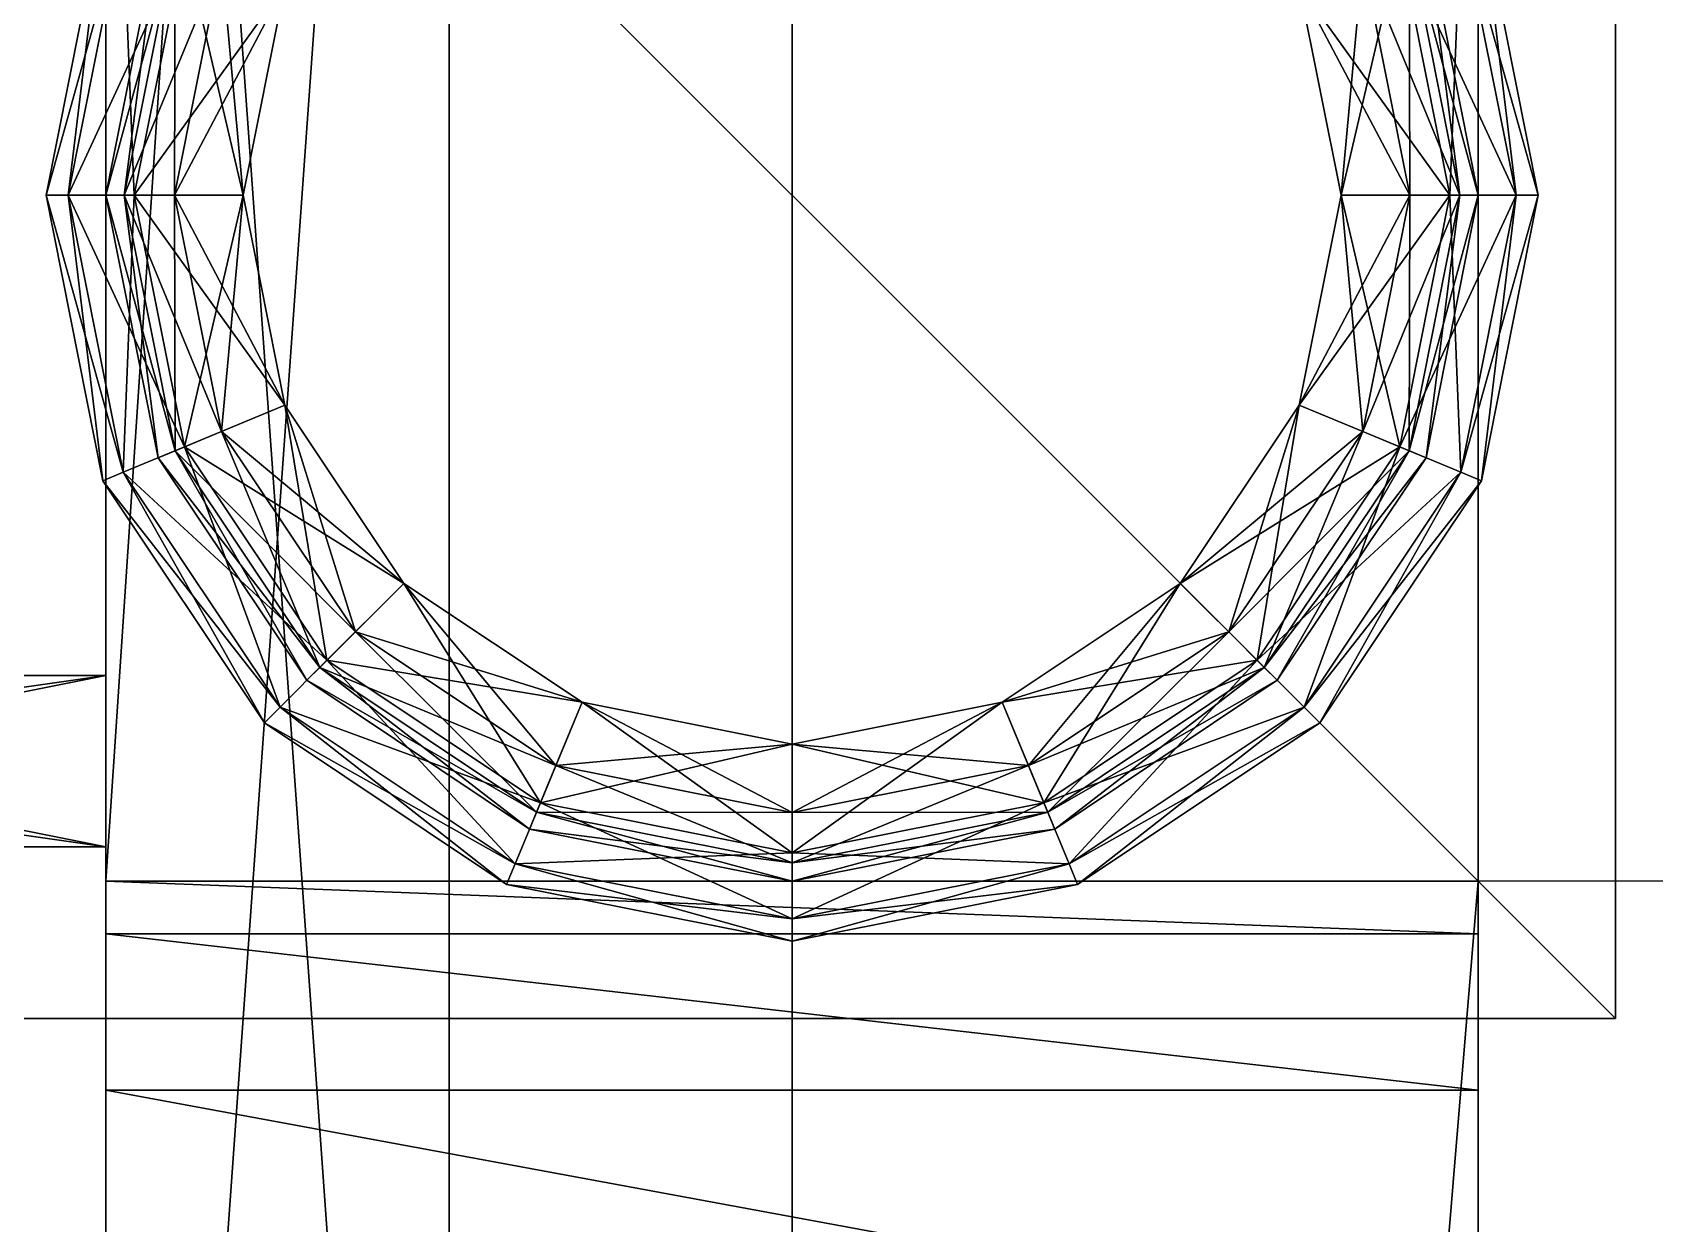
# Model space of a CAD drawing. Header units: metres. Extents: x -124 to 60, y -56 to 44.
# Drawn here: x 7.893 to 10.257, y -32.499 to -30.763 of the extents above; entities that cross this region are included whole.
import ezdxf

# ---------------------------------------------------------------- set-up
doc = ezdxf.new("R2010")
doc.units = ezdxf.units.M

msp = doc.modelspace()

# ---------------------------------------------------------------- linework, layer by layer
for points in [[(60, 44, 20), (10, 44, 20), (10, -56, 20)], [(10, -56, 20), (60, -56, 20), (60, 44, 20)], [(8, -32, 46), (8, 4, 46), (8, 4, 36)], [(8, 4, 36), (8, -32, 36), (8, -32, 46)], [(8, -32, 20), (8, -32, 24), (8, -2, 24)], [(8, -2, 24), (8, -2, 20), (8, -32, 20)], [(8, -32, 24), (10, -32, 24), (10, -2, 24)], [(10, -2, 24), (8, -2, 24), (8, -32, 24)], [(8, -36, 10), (8, -14, 10), (4, -14, 10)], [(4, -14, 10), (4, -36, 10), (8, -36, 10)], [(-13, -24, -6), (-13, -33, -6), (27, -33, -6)], [(27, -33, -6), (27, -24, -6), (-13, -24, -6)], [(20, -32, 10), (8, -32, 10), (8, -26, 10)], [(8, -26, 10), (20, -26, 10), (20, -32, 10)], [(8, -38, 20), (8, -28, 20), (8, -28, 17)], [(8, -28, 17), (8, -36, 17), (8, -38, 20)], [(8, -36, 14), (8, -28, 14), (8, -28, 11)], [(8, -28, 11), (8, -38, 11), (8, -36, 14)], [(8.5, -35, 17), (8, -35, 17), (8, -28, 17)], [(8, -28, 17), (8.5, -28, 17), (8.5, -35, 17)], [(8.5, -28, 14), (8, -28, 14), (8, -35, 14)], [(8, -35, 14), (8.5, -35, 14), (8.5, -28, 14)], [(8, -38, 10), (8, -38, 11), (8, -28, 11)], [(8, -28, 11), (8, -28, 10), (8, -38, 10)], [(19, -38, 20), (19, -28, 20), (9, -28, 20)], [(9, -28, 20), (9, -38, 20), (19, -38, 20)], [(9, -28, 11), (19, -28, 11), (19, -38, 11)], [(19, -38, 11), (9, -38, 11), (9, -28, 11)], [(10.2, -32.2, 24.2), (10.2, -29.8, 24.2), (7.8, -29.8, 24.2)], [(7.8, -29.8, 24.2), (7.8, -32.2, 24.2), (10.2, -32.2, 24.2)], [(7.8, -29.8, 24), (10.2, -29.8, 24), (10.2, -32.2, 24)], [(10.2, -32.2, 24), (7.8, -32.2, 24), (7.8, -29.8, 24)], [(10.2, -32.2, 28), (10.2, -29.8, 28), (7.8, -29.8, 28)], [(7.8, -29.8, 28), (7.8, -32.2, 28), (10.2, -32.2, 28)], [(7.8, -29.8, 27.8), (10.2, -29.8, 27.8), (10.2, -32.2, 27.8)], [(10.2, -32.2, 27.8), (7.8, -32.2, 27.8), (7.8, -29.8, 27.8)], [(10.2, -32.2, 24.2), (10.2, -32.2, 24), (10.2, -29.8, 24)], [(10.2, -29.8, 24), (10.2, -29.8, 24.2), (10.2, -32.2, 24.2)], [(10.2, -32.2, 28), (10.2, -32.2, 27.8), (10.2, -29.8, 27.8)], [(10.2, -29.8, 27.8), (10.2, -29.8, 28), (10.2, -32.2, 28)], [(8, -32, 28), (8, -32, 36), (8, -30, 36)], [(8, -30, 36), (8, -30, 28), (8, -32, 28)], [(7.94496, -31, 25.5218), (7.91264, -31, 26), (7.99541, -30.5839, 26)], [(8.02527, -30.5963, 26.4782), (7.99541, -30.5839, 26), (7.91264, -31, 26)], [(7.99541, -30.5839, 26), (8.02527, -30.5963, 25.5218), (7.94496, -31, 25.5218)], [(9.97473, -30.5963, 25.5218), (10.0046, -30.5839, 26), (10.0874, -31, 26)], [(10.0046, -30.5839, 26), (9.97473, -30.5963, 26.4782), (10.055, -31, 26.4782)], [(10.055, -31, 26.4782), (10.0874, -31, 26), (10.0046, -30.5839, 26)], [(7.91264, -31, 26), (7.94496, -31, 26.4782), (8.02527, -30.5963, 26.4782)], [(8.04133, -31, 25.0523), (7.94496, -31, 25.5218), (8.02527, -30.5963, 25.5218)], [(8.1143, -30.6331, 26.9477), (8.02527, -30.5963, 26.4782), (7.94496, -31, 26.4782)], [(8.02527, -30.5963, 25.5218), (8.1143, -30.6331, 25.0523), (8.04133, -31, 25.0523)], [(9.8857, -30.6331, 25.0523), (9.97473, -30.5963, 25.5218), (10.055, -31, 25.5218)], [(9.97473, -30.5963, 26.4782), (9.8857, -30.6331, 26.9477), (9.95867, -31, 26.9477)], [(9.95867, -31, 26.9477), (10.055, -31, 26.4782), (9.97473, -30.5963, 26.4782)], [(10.0874, -31, 26), (10.055, -31, 25.5218), (9.97473, -30.5963, 25.5218)], [(7.94496, -31, 26.4782), (8.04133, -31, 26.9477), (8.1143, -30.6331, 26.9477)], [(8.07612, -30.6173, 27.6), (8, -31, 27.6), (8.02679, -31, 27.7)], [(8, -31, 27.6), (8.07612, -30.6173, 27.6), (8.10088, -30.6276, 27.5)], [(8, -31, 24.4), (8.07612, -30.6173, 24.4), (8.10088, -30.6276, 24.3)], [(8.07612, -30.6173, 24.4), (8, -31, 24.4), (8.02679, -31, 24.5)], [(8.10088, -30.6276, 27.5), (8.02679, -31, 27.5), (8, -31, 27.6)], [(8.10088, -30.6276, 24.3), (8.02679, -31, 24.3), (8, -31, 24.4)], [(8.02679, -31, 27.7), (8.10088, -30.6276, 27.7), (8.07612, -30.6173, 27.6)], [(8.02679, -31, 24.5), (8.10088, -30.6276, 24.5), (8.07612, -30.6173, 24.4)], [(8.10088, -30.6276, 27.7), (8.02679, -31, 27.7), (8.1, -31, 27.7732)], [(8.02679, -31, 27.5), (8.10088, -30.6276, 27.5), (8.16851, -30.6556, 27.4268)], [(8.02679, -31, 24.3), (8.10088, -30.6276, 24.3), (8.16851, -30.6556, 24.2268)], [(8.10088, -30.6276, 24.5), (8.02679, -31, 24.5), (8.1, -31, 24.5732)], [(8.2, -31, 24.6), (8.04133, -31, 25.0523), (8.1143, -30.6331, 25.0523)], [(8.2609, -30.6939, 27.4), (8.1143, -30.6331, 26.9477), (8.04133, -31, 26.9477)], [(8.1, -31, 27.7732), (8.16851, -30.6556, 27.7732), (8.10088, -30.6276, 27.7)], [(8.1, -31, 24.5732), (8.16851, -30.6556, 24.5732), (8.10088, -30.6276, 24.5)], [(8.1143, -30.6331, 25.0523), (8.2609, -30.6939, 24.6), (8.2, -31, 24.6)], [(9.7391, -30.6939, 24.6), (9.8857, -30.6331, 25.0523), (9.95867, -31, 25.0523)], [(9.8857, -30.6331, 26.9477), (9.7391, -30.6939, 27.4), (9.8, -31, 27.4)], [(9.8, -31, 27.4), (9.95867, -31, 26.9477), (9.8857, -30.6331, 26.9477)], [(9.97321, -31, 27.7), (9.89912, -30.6276, 27.7), (9.83149, -30.6556, 27.7732)], [(9.9, -31, 27.4268), (9.83149, -30.6556, 27.4268), (9.89912, -30.6276, 27.5)], [(9.9, -31, 24.2268), (9.83149, -30.6556, 24.2268), (9.89912, -30.6276, 24.3)], [(9.97321, -31, 24.5), (9.89912, -30.6276, 24.5), (9.83149, -30.6556, 24.5732)], [(10.055, -31, 25.5218), (9.95867, -31, 25.0523), (9.8857, -30.6331, 25.0523)], [(10, -31, 27.6), (9.92388, -30.6173, 27.6), (9.89912, -30.6276, 27.7)], [(9.97321, -31, 27.5), (9.89912, -30.6276, 27.5), (9.92388, -30.6173, 27.6)], [(9.97321, -31, 24.3), (9.89912, -30.6276, 24.3), (9.92388, -30.6173, 24.4)], [(10, -31, 24.4), (9.92388, -30.6173, 24.4), (9.89912, -30.6276, 24.5)], [(9.89912, -30.6276, 27.7), (9.97321, -31, 27.7), (10, -31, 27.6)], [(9.89912, -30.6276, 27.5), (9.97321, -31, 27.5), (9.9, -31, 27.4268)], [(9.89912, -30.6276, 24.3), (9.97321, -31, 24.3), (9.9, -31, 24.2268)], [(9.89912, -30.6276, 24.5), (9.97321, -31, 24.5), (10, -31, 24.4)], [(9.92388, -30.6173, 27.6), (10, -31, 27.6), (9.97321, -31, 27.5)], [(9.92388, -30.6173, 24.4), (10, -31, 24.4), (9.97321, -31, 24.3)], [(8.16851, -30.6556, 27.4268), (8.1, -31, 27.4268), (8.02679, -31, 27.5)], [(8.16851, -30.6556, 24.2268), (8.1, -31, 24.2268), (8.02679, -31, 24.3)], [(8.16851, -30.6556, 27.7732), (8.1, -31, 27.7732), (8.2, -31, 27.8)], [(8.1, -31, 27.4268), (8.16851, -30.6556, 27.4268), (8.2609, -30.6939, 27.4)], [(8.1, -31, 24.2268), (8.16851, -30.6556, 24.2268), (8.2609, -30.6939, 24.2)], [(8.16851, -30.6556, 24.5732), (8.1, -31, 24.5732), (8.2, -31, 24.6)], [(8.2, -31, 27.8), (8.2609, -30.6939, 27.8), (8.16851, -30.6556, 27.7732)], [(8.2, -31, 24.6), (8.2609, -30.6939, 24.6), (8.16851, -30.6556, 24.5732)], [(9.9, -31, 27.7732), (9.83149, -30.6556, 27.7732), (9.7391, -30.6939, 27.8)], [(9.8, -31, 27.4), (9.7391, -30.6939, 27.4), (9.83149, -30.6556, 27.4268)], [(9.8, -31, 24.2), (9.7391, -30.6939, 24.2), (9.83149, -30.6556, 24.2268)], [(9.9, -31, 24.5732), (9.83149, -30.6556, 24.5732), (9.7391, -30.6939, 24.6)], [(9.83149, -30.6556, 27.4268), (9.9, -31, 27.4268), (9.8, -31, 27.4)], [(9.83149, -30.6556, 24.2268), (9.9, -31, 24.2268), (9.8, -31, 24.2)], [(9.83149, -30.6556, 27.7732), (9.9, -31, 27.7732), (9.97321, -31, 27.7)], [(9.83149, -30.6556, 24.5732), (9.9, -31, 24.5732), (9.97321, -31, 24.5)], [(8.04133, -31, 26.9477), (8.2, -31, 27.4), (8.2609, -30.6939, 27.4)], [(8.2609, -30.6939, 27.4), (8.2, -31, 27.4), (8.1, -31, 27.4268)], [(8.2609, -30.6939, 24.2), (8.2, -31, 24.2), (8.1, -31, 24.2268)], [(9.7391, -30.6939, 27.8), (9.8, -31, 27.8), (9.9, -31, 27.7732)], [(9.95867, -31, 25.0523), (9.8, -31, 24.6), (9.7391, -30.6939, 24.6)], [(9.7391, -30.6939, 24.6), (9.8, -31, 24.6), (9.9, -31, 24.5732)], [(8.02527, -31.4037, 25.5218), (7.99541, -31.4161, 26), (7.91264, -31, 26)], [(7.91264, -31, 26), (7.94496, -31, 25.5218), (8.02527, -31.4037, 25.5218)], [(7.94496, -31, 26.4782), (7.91264, -31, 26), (7.99541, -31.4161, 26)], [(8.1143, -31.3669, 25.0523), (8.02527, -31.4037, 25.5218), (7.94496, -31, 25.5218)], [(7.94496, -31, 25.5218), (8.04133, -31, 25.0523), (8.1143, -31.3669, 25.0523)], [(7.99541, -31.4161, 26), (8.02527, -31.4037, 26.4782), (7.94496, -31, 26.4782)], [(8.04133, -31, 26.9477), (7.94496, -31, 26.4782), (8.02527, -31.4037, 26.4782)], [(8, -31, 27.6), (8.07612, -31.3827, 27.6), (8.10088, -31.3724, 27.7)], [(8.10088, -31.3724, 27.7), (8.02679, -31, 27.7), (8, -31, 27.6)], [(8.07612, -31.3827, 27.6), (8, -31, 27.6), (8.02679, -31, 27.5)], [(8.07612, -31.3827, 24.4), (8, -31, 24.4), (8.02679, -31, 24.3)], [(8.10088, -31.3724, 24.5), (8.02679, -31, 24.5), (8, -31, 24.4)], [(8, -31, 24.4), (8.07612, -31.3827, 24.4), (8.10088, -31.3724, 24.5)], [(8.02527, -31.4037, 26.4782), (8.1143, -31.3669, 26.9477), (8.04133, -31, 26.9477)], [(8.02679, -31, 27.7), (8.10088, -31.3724, 27.7), (8.16851, -31.3444, 27.7732)], [(8.16851, -31.3444, 27.7732), (8.1, -31, 27.7732), (8.02679, -31, 27.7)], [(8.02679, -31, 27.5), (8.10088, -31.3724, 27.5), (8.07612, -31.3827, 27.6)], [(8.10088, -31.3724, 27.5), (8.02679, -31, 27.5), (8.1, -31, 27.4268)], [(8.10088, -31.3724, 24.3), (8.02679, -31, 24.3), (8.1, -31, 24.2268)], [(8.02679, -31, 24.3), (8.10088, -31.3724, 24.3), (8.07612, -31.3827, 24.4)], [(8.16851, -31.3444, 24.5732), (8.1, -31, 24.5732), (8.02679, -31, 24.5)], [(8.02679, -31, 24.5), (8.10088, -31.3724, 24.5), (8.16851, -31.3444, 24.5732)], [(8.2609, -31.3061, 24.6), (8.1143, -31.3669, 25.0523), (8.04133, -31, 25.0523)], [(8.04133, -31, 25.0523), (8.2, -31, 24.6), (8.2609, -31.3061, 24.6)], [(8.2, -31, 27.4), (8.04133, -31, 26.9477), (8.1143, -31.3669, 26.9477)], [(8.1, -31, 27.7732), (8.16851, -31.3444, 27.7732), (8.2609, -31.3061, 27.8)], [(8.2609, -31.3061, 27.8), (8.2, -31, 27.8), (8.1, -31, 27.7732)], [(8.1, -31, 27.4268), (8.16851, -31.3444, 27.4268), (8.10088, -31.3724, 27.5)], [(8.16851, -31.3444, 27.4268), (8.1, -31, 27.4268), (8.2, -31, 27.4)], [(8.16851, -31.3444, 24.2268), (8.1, -31, 24.2268), (8.2, -31, 24.2)], [(8.1, -31, 24.2268), (8.16851, -31.3444, 24.2268), (8.10088, -31.3724, 24.3)], [(8.2609, -31.3061, 24.6), (8.2, -31, 24.6), (8.1, -31, 24.5732)], [(8.1, -31, 24.5732), (8.16851, -31.3444, 24.5732), (8.2609, -31.3061, 24.6)], [(8.1143, -31.3669, 26.9477), (8.2609, -31.3061, 27.4), (8.2, -31, 27.4)], [(8.2, -31, 27.4), (8.2609, -31.3061, 27.4), (8.16851, -31.3444, 27.4268)], [(8.2, -31, 24.2), (8.2609, -31.3061, 24.2), (8.16851, -31.3444, 24.2268)], [(9.8, -31, 27.8), (9.7391, -31.3061, 27.8), (9.83149, -31.3444, 27.7732)], [(9.7391, -31.3061, 27.4), (9.8, -31, 27.4), (9.9, -31, 27.4268)], [(9.9, -31, 27.4268), (9.83149, -31.3444, 27.4268), (9.7391, -31.3061, 27.4)], [(9.8857, -31.3669, 25.0523), (9.7391, -31.3061, 24.6), (9.8, -31, 24.6)], [(9.95867, -31, 26.9477), (9.8, -31, 27.4), (9.7391, -31.3061, 27.4)], [(9.7391, -31.3061, 27.4), (9.8857, -31.3669, 26.9477), (9.95867, -31, 26.9477)], [(9.9, -31, 24.2268), (9.83149, -31.3444, 24.2268), (9.7391, -31.3061, 24.2)], [(9.7391, -31.3061, 24.2), (9.8, -31, 24.2), (9.9, -31, 24.2268)], [(9.8, -31, 24.6), (9.7391, -31.3061, 24.6), (9.83149, -31.3444, 24.5732)], [(9.83149, -31.3444, 27.7732), (9.9, -31, 27.7732), (9.8, -31, 27.8)], [(9.8, -31, 24.6), (9.95867, -31, 25.0523), (9.8857, -31.3669, 25.0523)], [(9.83149, -31.3444, 24.5732), (9.9, -31, 24.5732), (9.8, -31, 24.6)], [(9.9, -31, 27.7732), (9.83149, -31.3444, 27.7732), (9.89912, -31.3724, 27.7)], [(9.83149, -31.3444, 27.4268), (9.9, -31, 27.4268), (9.97321, -31, 27.5)], [(9.97321, -31, 27.5), (9.89912, -31.3724, 27.5), (9.83149, -31.3444, 27.4268)], [(9.97321, -31, 24.3), (9.89912, -31.3724, 24.3), (9.83149, -31.3444, 24.2268)], [(9.83149, -31.3444, 24.2268), (9.9, -31, 24.2268), (9.97321, -31, 24.3)], [(9.9, -31, 24.5732), (9.83149, -31.3444, 24.5732), (9.89912, -31.3724, 24.5)], [(9.97473, -31.4037, 25.5218), (9.8857, -31.3669, 25.0523), (9.95867, -31, 25.0523)], [(10.055, -31, 26.4782), (9.95867, -31, 26.9477), (9.8857, -31.3669, 26.9477)], [(9.8857, -31.3669, 26.9477), (9.97473, -31.4037, 26.4782), (10.055, -31, 26.4782)], [(9.89912, -31.3724, 27.7), (9.97321, -31, 27.7), (9.9, -31, 27.7732)], [(9.97321, -31, 27.7), (9.89912, -31.3724, 27.7), (9.92388, -31.3827, 27.6)], [(9.89912, -31.3724, 27.5), (9.97321, -31, 27.5), (10, -31, 27.6)], [(10, -31, 27.6), (9.92388, -31.3827, 27.6), (9.89912, -31.3724, 27.5)], [(10, -31, 24.4), (9.92388, -31.3827, 24.4), (9.89912, -31.3724, 24.3)], [(9.89912, -31.3724, 24.3), (9.97321, -31, 24.3), (10, -31, 24.4)], [(9.97321, -31, 24.5), (9.89912, -31.3724, 24.5), (9.92388, -31.3827, 24.4)], [(9.89912, -31.3724, 24.5), (9.97321, -31, 24.5), (9.9, -31, 24.5732)], [(9.92388, -31.3827, 27.6), (10, -31, 27.6), (9.97321, -31, 27.7)], [(9.92388, -31.3827, 24.4), (10, -31, 24.4), (9.97321, -31, 24.5)], [(9.95867, -31, 25.0523), (10.055, -31, 25.5218), (9.97473, -31.4037, 25.5218)], [(10.0046, -31.4161, 26), (9.97473, -31.4037, 25.5218), (10.055, -31, 25.5218)], [(10.0874, -31, 26), (10.055, -31, 26.4782), (9.97473, -31.4037, 26.4782)], [(9.97473, -31.4037, 26.4782), (10.0046, -31.4161, 26), (10.0874, -31, 26)], [(10.055, -31, 25.5218), (10.0874, -31, 26), (10.0046, -31.4161, 26)], [(8.1143, -31.3669, 25.0523), (8.2609, -31.3061, 24.6), (8.43431, -31.5657, 24.6)], [(8.2609, -31.3061, 27.4), (8.1143, -31.3669, 26.9477), (8.32212, -31.6779, 26.9477)], [(8.43431, -31.5657, 27.8), (8.2609, -31.3061, 27.8), (8.16851, -31.3444, 27.7732)], [(8.3636, -31.6364, 27.4268), (8.16851, -31.3444, 27.4268), (8.2609, -31.3061, 27.4)], [(8.3636, -31.6364, 24.2268), (8.16851, -31.3444, 24.2268), (8.2609, -31.3061, 24.2)], [(8.43431, -31.5657, 24.6), (8.2609, -31.3061, 24.6), (8.16851, -31.3444, 24.5732)], [(8.2609, -31.3061, 27.4), (8.43431, -31.5657, 27.4), (8.3636, -31.6364, 27.4268)], [(8.32212, -31.6779, 26.9477), (8.43431, -31.5657, 27.4), (8.2609, -31.3061, 27.4)], [(8.2609, -31.3061, 24.2), (8.43431, -31.5657, 24.2), (8.3636, -31.6364, 24.2268)], [(9.7391, -31.3061, 27.8), (9.56569, -31.5657, 27.8), (9.6364, -31.6364, 27.7732)], [(9.56569, -31.5657, 27.4), (9.7391, -31.3061, 27.4), (9.83149, -31.3444, 27.4268)], [(9.67788, -31.6779, 25.0523), (9.56569, -31.5657, 24.6), (9.7391, -31.3061, 24.6)], [(9.8857, -31.3669, 26.9477), (9.7391, -31.3061, 27.4), (9.56569, -31.5657, 27.4)], [(9.56569, -31.5657, 24.2), (9.7391, -31.3061, 24.2), (9.83149, -31.3444, 24.2268)], [(9.7391, -31.3061, 24.6), (9.56569, -31.5657, 24.6), (9.6364, -31.6364, 24.5732)], [(9.6364, -31.6364, 27.7732), (9.83149, -31.3444, 27.7732), (9.7391, -31.3061, 27.8)], [(9.6364, -31.6364, 24.5732), (9.83149, -31.3444, 24.5732), (9.7391, -31.3061, 24.6)], [(9.7391, -31.3061, 24.6), (9.8857, -31.3669, 25.0523), (9.67788, -31.6779, 25.0523)], [(8.3636, -31.6364, 27.7732), (8.16851, -31.3444, 27.7732), (8.10088, -31.3724, 27.7)], [(8.31184, -31.6882, 27.5), (8.10088, -31.3724, 27.5), (8.16851, -31.3444, 27.4268)], [(8.31184, -31.6882, 24.3), (8.10088, -31.3724, 24.3), (8.16851, -31.3444, 24.2268)], [(8.3636, -31.6364, 24.5732), (8.16851, -31.3444, 24.5732), (8.10088, -31.3724, 24.5)], [(8.16851, -31.3444, 27.7732), (8.3636, -31.6364, 27.7732), (8.43431, -31.5657, 27.8)], [(8.16851, -31.3444, 27.4268), (8.3636, -31.6364, 27.4268), (8.31184, -31.6882, 27.5)], [(8.16851, -31.3444, 24.2268), (8.3636, -31.6364, 24.2268), (8.31184, -31.6882, 24.3)], [(8.16851, -31.3444, 24.5732), (8.3636, -31.6364, 24.5732), (8.43431, -31.5657, 24.6)], [(9.83149, -31.3444, 27.4268), (9.6364, -31.6364, 27.4268), (9.56569, -31.5657, 27.4)], [(9.83149, -31.3444, 24.2268), (9.6364, -31.6364, 24.2268), (9.56569, -31.5657, 24.2)], [(9.83149, -31.3444, 27.7732), (9.6364, -31.6364, 27.7732), (9.68816, -31.6882, 27.7)], [(9.6364, -31.6364, 27.4268), (9.83149, -31.3444, 27.4268), (9.89912, -31.3724, 27.5)], [(9.6364, -31.6364, 24.2268), (9.83149, -31.3444, 24.2268), (9.89912, -31.3724, 24.3)], [(9.83149, -31.3444, 24.5732), (9.6364, -31.6364, 24.5732), (9.68816, -31.6882, 24.5)], [(9.68816, -31.6882, 27.7), (9.89912, -31.3724, 27.7), (9.83149, -31.3444, 27.7732)], [(9.68816, -31.6882, 24.5), (9.89912, -31.3724, 24.5), (9.83149, -31.3444, 24.5732)], [(8.02527, -31.4037, 25.5218), (8.1143, -31.3669, 25.0523), (8.32212, -31.6779, 25.0523)], [(8.1143, -31.3669, 26.9477), (8.02527, -31.4037, 26.4782), (8.25397, -31.746, 26.4782)], [(8.43431, -31.5657, 24.6), (8.32212, -31.6779, 25.0523), (8.1143, -31.3669, 25.0523)], [(8.25397, -31.746, 26.4782), (8.32212, -31.6779, 26.9477), (8.1143, -31.3669, 26.9477)], [(9.56569, -31.5657, 27.4), (9.67788, -31.6779, 26.9477), (9.8857, -31.3669, 26.9477)], [(9.74603, -31.746, 25.5218), (9.67788, -31.6779, 25.0523), (9.8857, -31.3669, 25.0523)], [(9.97473, -31.4037, 26.4782), (9.8857, -31.3669, 26.9477), (9.67788, -31.6779, 26.9477)], [(9.8857, -31.3669, 25.0523), (9.97473, -31.4037, 25.5218), (9.74603, -31.746, 25.5218)], [(8.31184, -31.6882, 27.7), (8.10088, -31.3724, 27.7), (8.07612, -31.3827, 27.6)], [(8.29289, -31.7071, 27.6), (8.07612, -31.3827, 27.6), (8.10088, -31.3724, 27.5)], [(8.29289, -31.7071, 24.4), (8.07612, -31.3827, 24.4), (8.10088, -31.3724, 24.3)], [(8.31184, -31.6882, 24.5), (8.10088, -31.3724, 24.5), (8.07612, -31.3827, 24.4)], [(8.07612, -31.3827, 27.6), (8.29289, -31.7071, 27.6), (8.31184, -31.6882, 27.7)], [(8.07612, -31.3827, 24.4), (8.29289, -31.7071, 24.4), (8.31184, -31.6882, 24.5)], [(8.10088, -31.3724, 27.7), (8.31184, -31.6882, 27.7), (8.3636, -31.6364, 27.7732)], [(8.10088, -31.3724, 27.5), (8.31184, -31.6882, 27.5), (8.29289, -31.7071, 27.6)], [(8.10088, -31.3724, 24.3), (8.31184, -31.6882, 24.3), (8.29289, -31.7071, 24.4)], [(8.10088, -31.3724, 24.5), (8.31184, -31.6882, 24.5), (8.3636, -31.6364, 24.5732)], [(9.89912, -31.3724, 27.5), (9.68816, -31.6882, 27.5), (9.6364, -31.6364, 27.4268)], [(9.89912, -31.3724, 24.3), (9.68816, -31.6882, 24.3), (9.6364, -31.6364, 24.2268)], [(9.89912, -31.3724, 27.7), (9.68816, -31.6882, 27.7), (9.70711, -31.7071, 27.6)], [(9.68816, -31.6882, 27.5), (9.89912, -31.3724, 27.5), (9.92388, -31.3827, 27.6)], [(9.68816, -31.6882, 24.3), (9.89912, -31.3724, 24.3), (9.92388, -31.3827, 24.4)], [(9.89912, -31.3724, 24.5), (9.68816, -31.6882, 24.5), (9.70711, -31.7071, 24.4)], [(9.92388, -31.3827, 27.6), (9.70711, -31.7071, 27.6), (9.68816, -31.6882, 27.5)], [(9.92388, -31.3827, 24.4), (9.70711, -31.7071, 24.4), (9.68816, -31.6882, 24.3)], [(9.70711, -31.7071, 27.6), (9.92388, -31.3827, 27.6), (9.89912, -31.3724, 27.7)], [(9.70711, -31.7071, 24.4), (9.92388, -31.3827, 24.4), (9.89912, -31.3724, 24.5)], [(7.99541, -31.4161, 26), (8.02527, -31.4037, 25.5218), (8.25397, -31.746, 25.5218)], [(8.02527, -31.4037, 26.4782), (7.99541, -31.4161, 26), (8.23112, -31.7689, 26)], [(8.25397, -31.746, 25.5218), (8.23112, -31.7689, 26), (7.99541, -31.4161, 26)], [(8.32212, -31.6779, 25.0523), (8.25397, -31.746, 25.5218), (8.02527, -31.4037, 25.5218)], [(8.23112, -31.7689, 26), (8.25397, -31.746, 26.4782), (8.02527, -31.4037, 26.4782)], [(9.67788, -31.6779, 26.9477), (9.74603, -31.746, 26.4782), (9.97473, -31.4037, 26.4782)], [(9.76888, -31.7689, 26), (9.74603, -31.746, 25.5218), (9.97473, -31.4037, 25.5218)], [(10.0046, -31.4161, 26), (9.97473, -31.4037, 26.4782), (9.74603, -31.746, 26.4782)], [(9.74603, -31.746, 26.4782), (9.76888, -31.7689, 26), (10.0046, -31.4161, 26)], [(9.97473, -31.4037, 25.5218), (10.0046, -31.4161, 26), (9.76888, -31.7689, 26)], [(8.32212, -31.6779, 25.0523), (8.43431, -31.5657, 24.6), (8.69385, -31.7391, 24.6)], [(8.43431, -31.5657, 27.4), (8.32212, -31.6779, 26.9477), (8.63313, -31.8857, 26.9477)], [(8.69385, -31.7391, 27.8), (8.43431, -31.5657, 27.8), (8.3636, -31.6364, 27.7732)], [(8.65559, -31.8315, 27.4268), (8.3636, -31.6364, 27.4268), (8.43431, -31.5657, 27.4)], [(8.65559, -31.8315, 24.2268), (8.3636, -31.6364, 24.2268), (8.43431, -31.5657, 24.2)], [(8.69385, -31.7391, 24.6), (8.43431, -31.5657, 24.6), (8.3636, -31.6364, 24.5732)], [(8.43431, -31.5657, 27.4), (8.69385, -31.7391, 27.4), (8.65559, -31.8315, 27.4268)], [(8.63313, -31.8857, 26.9477), (8.69385, -31.7391, 27.4), (8.43431, -31.5657, 27.4)], [(8.43431, -31.5657, 24.2), (8.69385, -31.7391, 24.2), (8.65559, -31.8315, 24.2268)], [(9.56569, -31.5657, 27.8), (9.30615, -31.7391, 27.8), (9.34441, -31.8315, 27.7732)], [(9.30615, -31.7391, 27.4), (9.56569, -31.5657, 27.4), (9.6364, -31.6364, 27.4268)], [(9.36687, -31.8857, 25.0523), (9.30615, -31.7391, 24.6), (9.56569, -31.5657, 24.6)], [(9.67788, -31.6779, 26.9477), (9.56569, -31.5657, 27.4), (9.30615, -31.7391, 27.4)], [(9.30615, -31.7391, 24.2), (9.56569, -31.5657, 24.2), (9.6364, -31.6364, 24.2268)], [(9.56569, -31.5657, 24.6), (9.30615, -31.7391, 24.6), (9.34441, -31.8315, 24.5732)], [(9.34441, -31.8315, 27.7732), (9.6364, -31.6364, 27.7732), (9.56569, -31.5657, 27.8)], [(9.34441, -31.8315, 24.5732), (9.6364, -31.6364, 24.5732), (9.56569, -31.5657, 24.6)], [(9.56569, -31.5657, 24.6), (9.67788, -31.6779, 25.0523), (9.36687, -31.8857, 25.0523)], [(8.65559, -31.8315, 27.7732), (8.3636, -31.6364, 27.7732), (8.31184, -31.6882, 27.7)], [(8.62757, -31.8991, 27.5), (8.31184, -31.6882, 27.5), (8.3636, -31.6364, 27.4268)], [(8.62757, -31.8991, 24.3), (8.31184, -31.6882, 24.3), (8.3636, -31.6364, 24.2268)], [(8.65559, -31.8315, 24.5732), (8.3636, -31.6364, 24.5732), (8.31184, -31.6882, 24.5)], [(8.3636, -31.6364, 27.7732), (8.65559, -31.8315, 27.7732), (8.69385, -31.7391, 27.8)], [(8.3636, -31.6364, 27.4268), (8.65559, -31.8315, 27.4268), (8.62757, -31.8991, 27.5)], [(8.3636, -31.6364, 24.2268), (8.65559, -31.8315, 24.2268), (8.62757, -31.8991, 24.3)], [(8.3636, -31.6364, 24.5732), (8.65559, -31.8315, 24.5732), (8.69385, -31.7391, 24.6)], [(9.6364, -31.6364, 27.4268), (9.34441, -31.8315, 27.4268), (9.30615, -31.7391, 27.4)], [(9.6364, -31.6364, 24.2268), (9.34441, -31.8315, 24.2268), (9.30615, -31.7391, 24.2)], [(9.6364, -31.6364, 27.7732), (9.34441, -31.8315, 27.7732), (9.37243, -31.8991, 27.7)], [(9.34441, -31.8315, 27.4268), (9.6364, -31.6364, 27.4268), (9.68816, -31.6882, 27.5)], [(9.34441, -31.8315, 24.2268), (9.6364, -31.6364, 24.2268), (9.68816, -31.6882, 24.3)], [(9.6364, -31.6364, 24.5732), (9.34441, -31.8315, 24.5732), (9.37243, -31.8991, 24.5)], [(9.37243, -31.8991, 27.7), (9.68816, -31.6882, 27.7), (9.6364, -31.6364, 27.7732)], [(9.37243, -31.8991, 24.5), (9.68816, -31.6882, 24.5), (9.6364, -31.6364, 24.5732)], [(6.25, -31.7, 13.25), (8, -31.7, 13.25), (8, -31.95, 13.25)], [(8, -31.7, 13.25), (6.25, -31.7, 13.25), (6.75, -31.7, 13.75)], [(8, -31.95, 13.25), (6.25, -31.95, 13.25), (6.25, -31.7, 13.25)], [(8, -31.7, 17.25), (6.75, -31.7, 17.25), (6.25, -31.7, 17.75)], [(8, -31.7, 17.75), (6.25, -31.7, 17.75), (6.25, -31.95, 17.75)], [(6.25, -31.7, 17.75), (8, -31.7, 17.75), (8, -31.7, 17.25)], [(6.25, -31.95, 17.75), (8, -31.95, 17.75), (8, -31.7, 17.75)], [(6.75, -31.7, 13.75), (8, -31.7, 13.75), (8, -31.7, 13.25)], [(6.75, -31.95, 13.75), (8, -31.95, 13.75), (8, -31.7, 13.75)], [(8, -31.7, 13.75), (6.75, -31.7, 13.75), (6.75, -31.95, 13.75)], [(8, -31.95, 17.25), (6.75, -31.95, 17.25), (6.75, -31.7, 17.25)], [(6.75, -31.7, 17.25), (8, -31.7, 17.25), (8, -31.95, 17.25)], [(8, -31.7, 13.75), (8, -31.95, 13.75), (8, -31.95, 13.25)], [(8, -31.95, 13.25), (8, -31.7, 13.25), (8, -31.7, 13.75)], [(8, -31.7, 17.75), (8, -31.95, 17.75), (8, -31.95, 17.25)], [(8, -31.95, 17.25), (8, -31.7, 17.25), (8, -31.7, 17.75)], [(8.25397, -31.746, 25.5218), (8.32212, -31.6779, 25.0523), (8.63313, -31.8857, 25.0523)], [(8.32212, -31.6779, 26.9477), (8.25397, -31.746, 26.4782), (8.59625, -31.9747, 26.4782)], [(8.62757, -31.8991, 27.7), (8.31184, -31.6882, 27.7), (8.29289, -31.7071, 27.6)], [(8.61732, -31.9239, 27.6), (8.29289, -31.7071, 27.6), (8.31184, -31.6882, 27.5)], [(8.61732, -31.9239, 24.4), (8.29289, -31.7071, 24.4), (8.31184, -31.6882, 24.3)], [(8.62757, -31.8991, 24.5), (8.31184, -31.6882, 24.5), (8.29289, -31.7071, 24.4)], [(8.31184, -31.6882, 27.7), (8.62757, -31.8991, 27.7), (8.65559, -31.8315, 27.7732)], [(8.31184, -31.6882, 27.5), (8.62757, -31.8991, 27.5), (8.61732, -31.9239, 27.6)], [(8.31184, -31.6882, 24.3), (8.62757, -31.8991, 24.3), (8.61732, -31.9239, 24.4)], [(8.31184, -31.6882, 24.5), (8.62757, -31.8991, 24.5), (8.65559, -31.8315, 24.5732)], [(8.69385, -31.7391, 24.6), (8.63313, -31.8857, 25.0523), (8.32212, -31.6779, 25.0523)], [(8.59625, -31.9747, 26.4782), (8.63313, -31.8857, 26.9477), (8.32212, -31.6779, 26.9477)], [(9.30615, -31.7391, 27.4), (9.36687, -31.8857, 26.9477), (9.67788, -31.6779, 26.9477)], [(9.68816, -31.6882, 27.5), (9.37243, -31.8991, 27.5), (9.34441, -31.8315, 27.4268)], [(9.68816, -31.6882, 24.3), (9.37243, -31.8991, 24.3), (9.34441, -31.8315, 24.2268)], [(9.40375, -31.9747, 25.5218), (9.36687, -31.8857, 25.0523), (9.67788, -31.6779, 25.0523)], [(9.74603, -31.746, 26.4782), (9.67788, -31.6779, 26.9477), (9.36687, -31.8857, 26.9477)], [(9.68816, -31.6882, 27.7), (9.37243, -31.8991, 27.7), (9.38268, -31.9239, 27.6)], [(9.37243, -31.8991, 27.5), (9.68816, -31.6882, 27.5), (9.70711, -31.7071, 27.6)], [(9.37243, -31.8991, 24.3), (9.68816, -31.6882, 24.3), (9.70711, -31.7071, 24.4)], [(9.68816, -31.6882, 24.5), (9.37243, -31.8991, 24.5), (9.38268, -31.9239, 24.4)], [(9.38268, -31.9239, 27.6), (9.70711, -31.7071, 27.6), (9.68816, -31.6882, 27.7)], [(9.38268, -31.9239, 24.4), (9.70711, -31.7071, 24.4), (9.68816, -31.6882, 24.5)], [(9.67788, -31.6779, 25.0523), (9.74603, -31.746, 25.5218), (9.40375, -31.9747, 25.5218)], [(8.29289, -31.7071, 27.6), (8.61732, -31.9239, 27.6), (8.62757, -31.8991, 27.7)], [(8.29289, -31.7071, 24.4), (8.61732, -31.9239, 24.4), (8.62757, -31.8991, 24.5)], [(9.70711, -31.7071, 27.6), (9.38268, -31.9239, 27.6), (9.37243, -31.8991, 27.5)], [(9.70711, -31.7071, 24.4), (9.38268, -31.9239, 24.4), (9.37243, -31.8991, 24.3)], [(8.23112, -31.7689, 26), (8.25397, -31.746, 25.5218), (8.59625, -31.9747, 25.5218)], [(8.25397, -31.746, 26.4782), (8.23112, -31.7689, 26), (8.58389, -32.0046, 26)], [(8.63313, -31.8857, 25.0523), (8.59625, -31.9747, 25.5218), (8.25397, -31.746, 25.5218)], [(8.58389, -32.0046, 26), (8.59625, -31.9747, 26.4782), (8.25397, -31.746, 26.4782)], [(8.63313, -31.8857, 25.0523), (8.69385, -31.7391, 24.6), (9, -31.8, 24.6)], [(8.69385, -31.7391, 27.4), (8.63313, -31.8857, 26.9477), (9, -31.9587, 26.9477)], [(9, -31.8, 27.8), (8.69385, -31.7391, 27.8), (8.65559, -31.8315, 27.7732)], [(9, -31.9, 27.4268), (8.65559, -31.8315, 27.4268), (8.69385, -31.7391, 27.4)], [(9, -31.9, 24.2268), (8.65559, -31.8315, 24.2268), (8.69385, -31.7391, 24.2)], [(9, -31.8, 24.6), (8.69385, -31.7391, 24.6), (8.65559, -31.8315, 24.5732)], [(8.69385, -31.7391, 27.4), (9, -31.8, 27.4), (9, -31.9, 27.4268)], [(9, -31.9587, 26.9477), (9, -31.8, 27.4), (8.69385, -31.7391, 27.4)], [(8.69385, -31.7391, 24.2), (9, -31.8, 24.2), (9, -31.9, 24.2268)], [(9, -31.9, 27.7732), (9.34441, -31.8315, 27.7732), (9.30615, -31.7391, 27.8)], [(9.30615, -31.7391, 27.8), (9, -31.8, 27.8), (9, -31.9, 27.7732)], [(9, -31.8, 27.4), (9.30615, -31.7391, 27.4), (9.34441, -31.8315, 27.4268)], [(9.30615, -31.7391, 24.6), (9.36687, -31.8857, 25.0523), (9, -31.9587, 25.0523)], [(9, -31.9587, 25.0523), (9, -31.8, 24.6), (9.30615, -31.7391, 24.6)], [(9.36687, -31.8857, 26.9477), (9.30615, -31.7391, 27.4), (9, -31.8, 27.4)], [(9, -31.8, 24.2), (9.30615, -31.7391, 24.2), (9.34441, -31.8315, 24.2268)], [(9.30615, -31.7391, 24.6), (9, -31.8, 24.6), (9, -31.9, 24.5732)], [(9, -31.9, 24.5732), (9.34441, -31.8315, 24.5732), (9.30615, -31.7391, 24.6)], [(9.36687, -31.8857, 26.9477), (9.40375, -31.9747, 26.4782), (9.74603, -31.746, 26.4782)], [(9.41611, -32.0046, 26), (9.40375, -31.9747, 25.5218), (9.74603, -31.746, 25.5218)], [(9.76888, -31.7689, 26), (9.74603, -31.746, 26.4782), (9.40375, -31.9747, 26.4782)], [(9.74603, -31.746, 25.5218), (9.76888, -31.7689, 26), (9.41611, -32.0046, 26)], [(8.59625, -31.9747, 25.5218), (8.58389, -32.0046, 26), (8.23112, -31.7689, 26)], [(9.40375, -31.9747, 26.4782), (9.41611, -32.0046, 26), (9.76888, -31.7689, 26)], [(9, -31.8, 24.6), (9, -31.9587, 25.0523), (8.63313, -31.8857, 25.0523)], [(8.65559, -31.8315, 27.7732), (9, -31.9, 27.7732), (9, -31.8, 27.8)], [(8.65559, -31.8315, 24.5732), (9, -31.9, 24.5732), (9, -31.8, 24.6)], [(9.34441, -31.8315, 27.4268), (9, -31.9, 27.4268), (9, -31.8, 27.4)], [(9, -31.8, 27.4), (9, -31.9587, 26.9477), (9.36687, -31.8857, 26.9477)], [(9.34441, -31.8315, 24.2268), (9, -31.9, 24.2268), (9, -31.8, 24.2)], [(9, -31.9, 27.7732), (8.65559, -31.8315, 27.7732), (8.62757, -31.8991, 27.7)], [(9, -31.9732, 27.5), (8.62757, -31.8991, 27.5), (8.65559, -31.8315, 27.4268)], [(9, -31.9732, 24.3), (8.62757, -31.8991, 24.3), (8.65559, -31.8315, 24.2268)], [(9, -31.9, 24.5732), (8.65559, -31.8315, 24.5732), (8.62757, -31.8991, 24.5)], [(8.65559, -31.8315, 27.4268), (9, -31.9, 27.4268), (9, -31.9732, 27.5)], [(8.65559, -31.8315, 24.2268), (9, -31.9, 24.2268), (9, -31.9732, 24.3)], [(9, -31.9732, 27.7), (9.37243, -31.8991, 27.7), (9.34441, -31.8315, 27.7732)], [(9.34441, -31.8315, 27.7732), (9, -31.9, 27.7732), (9, -31.9732, 27.7)], [(9, -31.9, 27.4268), (9.34441, -31.8315, 27.4268), (9.37243, -31.8991, 27.5)], [(9, -31.9, 24.2268), (9.34441, -31.8315, 24.2268), (9.37243, -31.8991, 24.3)], [(9.34441, -31.8315, 24.5732), (9, -31.9, 24.5732), (9, -31.9732, 24.5)], [(9, -31.9732, 24.5), (9.37243, -31.8991, 24.5), (9.34441, -31.8315, 24.5732)], [(8.59625, -31.9747, 25.5218), (8.63313, -31.8857, 25.0523), (9, -31.9587, 25.0523)], [(8.63313, -31.8857, 26.9477), (8.59625, -31.9747, 26.4782), (9, -32.055, 26.4782)], [(9, -32.055, 26.4782), (9, -31.9587, 26.9477), (8.63313, -31.8857, 26.9477)], [(9.36687, -31.8857, 25.0523), (9.40375, -31.9747, 25.5218), (9, -32.055, 25.5218)], [(9, -32.055, 25.5218), (9, -31.9587, 25.0523), (9.36687, -31.8857, 25.0523)], [(9.40375, -31.9747, 26.4782), (9.36687, -31.8857, 26.9477), (9, -31.9587, 26.9477)], [(9, -31.9732, 27.7), (8.62757, -31.8991, 27.7), (8.61732, -31.9239, 27.6)], [(9, -32, 27.6), (8.61732, -31.9239, 27.6), (8.62757, -31.8991, 27.5)], [(9, -32, 24.4), (8.61732, -31.9239, 24.4), (8.62757, -31.8991, 24.3)], [(9, -31.9732, 24.5), (8.62757, -31.8991, 24.5), (8.61732, -31.9239, 24.4)], [(8.62757, -31.8991, 27.7), (9, -31.9732, 27.7), (9, -31.9, 27.7732)], [(8.62757, -31.8991, 27.5), (9, -31.9732, 27.5), (9, -32, 27.6)], [(8.62757, -31.8991, 24.3), (9, -31.9732, 24.3), (9, -32, 24.4)], [(8.62757, -31.8991, 24.5), (9, -31.9732, 24.5), (9, -31.9, 24.5732)], [(9, -32, 27.6), (9.38268, -31.9239, 27.6), (9.37243, -31.8991, 27.7)], [(9.37243, -31.8991, 27.7), (9, -31.9732, 27.7), (9, -32, 27.6)], [(9, -31.9732, 27.5), (9.37243, -31.8991, 27.5), (9.38268, -31.9239, 27.6)], [(9.37243, -31.8991, 27.5), (9, -31.9732, 27.5), (9, -31.9, 27.4268)], [(9.37243, -31.8991, 24.3), (9, -31.9732, 24.3), (9, -31.9, 24.2268)], [(9, -31.9732, 24.3), (9.37243, -31.8991, 24.3), (9.38268, -31.9239, 24.4)], [(9.37243, -31.8991, 24.5), (9, -31.9732, 24.5), (9, -32, 24.4)], [(9, -32, 24.4), (9.38268, -31.9239, 24.4), (9.37243, -31.8991, 24.5)], [(8.61732, -31.9239, 27.6), (9, -32, 27.6), (9, -31.9732, 27.7)], [(8.61732, -31.9239, 24.4), (9, -32, 24.4), (9, -31.9732, 24.5)], [(9.38268, -31.9239, 27.6), (9, -32, 27.6), (9, -31.9732, 27.5)], [(9.38268, -31.9239, 24.4), (9, -32, 24.4), (9, -31.9732, 24.3)], [(6.25, -31.95, 13.25), (8, -31.95, 13.25), (8, -31.95, 13.75)], [(8, -31.95, 13.75), (6.75, -31.95, 13.75), (6.25, -31.95, 13.25)], [(8, -31.95, 17.75), (6.25, -31.95, 17.75), (6.75, -31.95, 17.25)], [(6.75, -31.95, 17.25), (8, -31.95, 17.25), (8, -31.95, 17.75)], [(9, -31.9587, 25.0523), (9, -32.055, 25.5218), (8.59625, -31.9747, 25.5218)], [(9, -31.9587, 26.9477), (9, -32.055, 26.4782), (9.40375, -31.9747, 26.4782)], [(8.58389, -32.0046, 26), (8.59625, -31.9747, 25.5218), (9, -32.055, 25.5218)], [(8.59625, -31.9747, 26.4782), (8.58389, -32.0046, 26), (9, -32.0874, 26)], [(9, -32.0874, 26), (9, -32.055, 26.4782), (8.59625, -31.9747, 26.4782)], [(9.40375, -31.9747, 25.5218), (9.41611, -32.0046, 26), (9, -32.0874, 26)], [(9, -32.0874, 26), (9, -32.055, 25.5218), (9.40375, -31.9747, 25.5218)], [(9.41611, -32.0046, 26), (9.40375, -31.9747, 26.4782), (9, -32.055, 26.4782)], [(8, -56, 24), (10, -56, 24), (10, -32, 24)], [(10, -32, 24), (8, -32, 24), (8, -56, 24)], [(8, -38, 20), (8, -38, 24), (8, -32, 24)], [(8, -32, 24), (8, -32, 20), (8, -38, 20)], [(8, -56, 36), (8, -56, 46), (8, -32, 46)], [(8, -32, 46), (8, -32, 36), (8, -56, 36)], [(10, -32.0769, 28.7804), (10, -32, 28), (8, -32, 28)], [(8, -32, 28), (8, -32.0769, 28.7804), (10, -32.0769, 28.7804)], [(8, -32, 32), (8, -32, 36), (8, -42, 36)], [(8, -42, 36), (8, -42, 32), (8, -32, 32)], [(8, -33.1716, 30.8284), (8, -33.1716, 32), (8, -32, 32)], [(8, -32, 32), (8, -32, 30.8284), (8, -33.1716, 30.8284)], [(8, -32, 30.8284), (8, -32, 30.4749), (8, -32.908, 30.5376)], [(8, -32.908, 30.5376), (8, -33.1716, 30.8284), (8, -32, 30.8284)], [(8, -32, 30.4749), (8, -32, 30.1213), (8, -32.6741, 30.2223)], [(8, -32.6741, 30.2223), (8, -32.908, 30.5376), (8, -32, 30.4749)], [(8, -32, 30.1213), (8, -32, 29.7678), (8, -32.4723, 29.8856)], [(8, -32.4723, 29.8856), (8, -32.6741, 30.2223), (8, -32, 30.1213)], [(8, -32, 29.7678), (8, -32, 29.4142), (8, -32.3045, 29.5307)], [(8, -32.3045, 29.5307), (8, -32.4723, 29.8856), (8, -32, 29.7678)], [(8, -32, 29.4142), (8, -32, 29.0607), (8, -32.1722, 29.1611)], [(8, -32.1722, 29.1611), (8, -32.3045, 29.5307), (8, -32, 29.4142)], [(8, -32, 29.0607), (8, -32, 28.7071), (8, -32.0769, 28.7804)], [(8, -32.0769, 28.7804), (8, -32.1722, 29.1611), (8, -32, 29.0607)], [(8, -32, 28.7071), (8, -32, 28.3536), (8, -32.0193, 28.3921)], [(8, -32.0193, 28.3921), (8, -32.0769, 28.7804), (8, -32, 28.7071)], [(8, -32, 28), (8, -32.0193, 28.3921), (8, -32, 28.3536)], [(9, -32.055, 25.5218), (9, -32.0874, 26), (8.58389, -32.0046, 26)], [(9, -32.055, 26.4782), (9, -32.0874, 26), (9.41611, -32.0046, 26)], [(10, -32.3045, 29.5307), (10, -32.0769, 28.7804), (8, -32.0769, 28.7804)], [(8, -32.0769, 28.7804), (8, -32.3045, 29.5307), (10, -32.3045, 29.5307)], [(7.8, -32.2, 24.2), (7.8, -32.2, 24), (10.2, -32.2, 24)], [(10.2, -32.2, 24), (10.2, -32.2, 24.2), (7.8, -32.2, 24.2)], [(7.8, -32.2, 28), (7.8, -32.2, 27.8), (10.2, -32.2, 27.8)], [(10.2, -32.2, 27.8), (10.2, -32.2, 28), (7.8, -32.2, 28)], [(10, -32.6741, 30.2223), (10, -32.3045, 29.5307), (8, -32.3045, 29.5307)], [(8, -32.3045, 29.5307), (8, -32.6741, 30.2223), (10, -32.6741, 30.2223)]]:
    msp.add_3dface(points)

doc.saveas('drawing.dxf')
